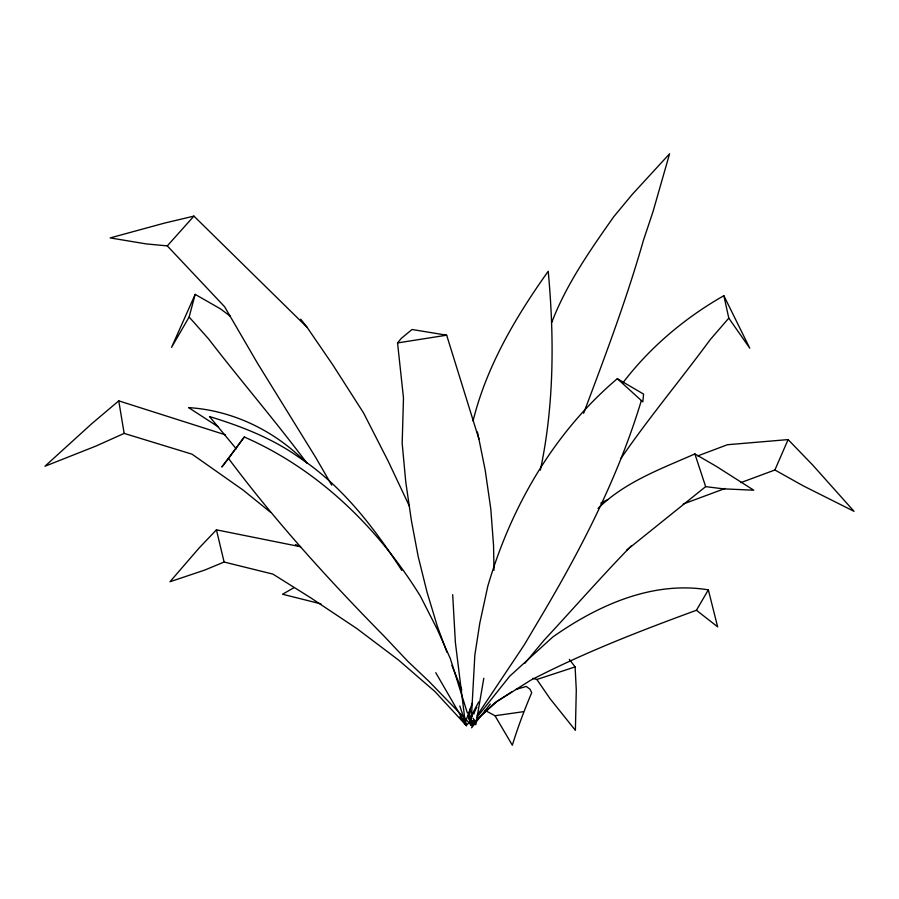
<?xml version="1.0" encoding="UTF-8"?>
<svg xmlns="http://www.w3.org/2000/svg" width="899" height="899" viewBox="0 0 899 899"><rect width="100%" height="100%" fill="white"/><g stroke="black" fill="none" stroke-linecap="round" stroke-linejoin="round"><path stroke-width="1.35" d="M467.3 712.828L450.287 658.484L437.217 629.244L420.327 596.071C378.131 527.814 318.392 469.368 244.292 437.015L228.56 458.512C275.813 521.768 328.989 580.181 384.356 636.425L407.798 661.316L428.868 681.273L471.009 724.74L474.852 655.023L479.796 623.164L487.775 586.294C510.969 506.879 553.795 432.531 617.31 378.693L643.583 394.11L642.819 401.864L617.31 378.693M477.054 717.166L509.677 676.239L552.716 637.054C597.532 605.454 652.314 580.63 708.345 589.856L696.433 610.264C640.099 630.896 583.979 652.629 530.646 680.251L497.192 701.321L471.009 724.74L471.784 713.637M471.166 723.358L471.469 720.593M471.919 716.447L472.222 713.682M483.808 678.251L475.807 724.718L473.211 718.267M540.344 470.155C554.245 404.876 554.312 337.462 548.221 271.262C515.824 316.751 486.505 366.32 473.043 420.99M195.173 294.378L171.574 347.329L189.127 317.021L195.173 294.378L220.322 308.773L230.414 316.279M473.942 713.986L475.043 709.952M515.992 689.398L526.23 686.443L529.949 689.128L531.725 692.668C524.488 709.704 517.858 727.235 512.34 745.204L494.989 715.739L485.011 710.367M473.751 721.2L471.615 727.808L490.281 704.018M641.302 400.707C618.579 475.987 582.574 546.289 542.681 613.815L524.252 644.886L477.144 715.48M472.436 702.872L465.255 722.582L455.377 642.437L452.68 594.644M583.631 413.282C605.106 356.262 626.637 299.176 643.358 240.561L653.045 211.546L669.575 153.796L632.199 194.476L613.736 216.738C590.238 250.169 566.37 284.118 551.705 322.561M774.893 469.986L788.108 439.589L812.64 464.985L854.05 511.34L803.189 485.831L774.893 469.986L740.843 482.628M469.379 722.481L471.009 724.74L472.762 720.953M469.649 722.29L471.009 724.74L472.941 721.043M478.673 701.973L469.593 719.144L476.897 707.198M446.938 652.269L437.408 626.479L427.059 592.239L418.159 556.425L411.394 520.532L405.775 482.089L402.179 443.398L403.482 397.931L397.549 342.924L401.347 338.316L412.045 329.495L446.668 335.192L478.897 438.937L485.213 470.244L490.787 508.89L493.551 545.524L493.989 570.269M475.099 721.009L471.009 724.74L469.683 722.268L471.009 724.74L474.076 720.11M621.097 458.187C649.168 417.417 680.914 379.445 710.232 339.62L728.797 318.145L723.852 295.692C685.072 317.74 649.842 347.362 622.827 382.929M244.292 437.015L221.828 467.008L228.56 458.512M469.705 722.257L471.009 724.74L474.458 720.414M468.952 722.414L466.356 725.583L434.959 691.567L398.358 659.9L356.734 628.48L310.458 597.644L272.925 574.113L224.109 562.032L204.657 570.101L169.978 581.743L199.117 547.997L216.434 529.837L300.581 546.749L295.501 544.569M524.78 663.406L543.895 640.425C573.079 608.971 601.341 576.641 631.255 545.907M193.926 216.108L164.629 223.064L110.161 237.909L146.211 243.91L167.293 245.888L193.926 216.108L307.042 327.27L332.844 364.938L363.556 412.933L388.132 461.075L409.483 506.328M598.049 508.429C624.771 481.965 661.203 468.784 694.882 453.928L716.132 466.255L753.767 490.202L723.358 488.842L705.648 486.629L626.581 550.222M479.178 717.278L495.383 702.4L511.981 691.747M225.559 434.88L118.758 400.853L91.698 423.744L44.95 466.244L95.766 446.151L124.152 433.397L192.026 454.175L243.078 490.056L270.588 512.329M600.847 503.092L607.904 499.541M293.726 587.822L282.544 594.239L320.898 603.87M697.736 455.905L727.437 444.724L788.108 439.589M683.229 504.024L725.133 488.46M536.849 679.487L575.102 666.912L576.293 690.027L575.382 730.336L549.963 698.579L536.849 679.487L532.938 678.284M397.549 342.924L446.668 335.192M494.989 715.739L523.229 711.716M218.547 427.047L188.599 407.618C232.392 410.326 274.049 430.497 304.862 461.412M696.433 610.264L717.627 626.817L708.345 589.856M167.293 245.888L224.615 306.761L257.395 363.072L315.875 457.748L331.675 485.112M189.127 317.021L208.467 338.788C240.797 380.76 275.375 420.923 307.11 463.378M236.291 448.871L209.489 416.54C240.696 426.104 271.543 437.903 298.344 456.906C341.732 485.112 373.962 527.477 401.797 570.404M300.738 319.201L307.042 327.27M569.337 659.349L575.102 666.912M461.524 718.885L466.356 725.583L464.491 717.694M459.962 716.548L466.356 725.583L459.805 705.917M728.797 318.145L749.777 348.205L723.852 295.692M435.768 672.688L466.356 725.583L465.041 721.672M468.121 715.48L471.009 724.74L469.851 722.212L471.009 724.74L468.233 712.413M451.939 665.406L461.794 689.904M469.581 709.244L472.177 715.694M694.882 453.928L705.648 486.629M468.907 718.11L471.009 724.74M216.434 529.837L224.109 562.032M477.436 432.014L478.897 438.937M468.716 713.795L470.728 723.369M118.758 400.853L124.152 433.397M469.199 712.514L470.806 723.38"/></g></svg>
